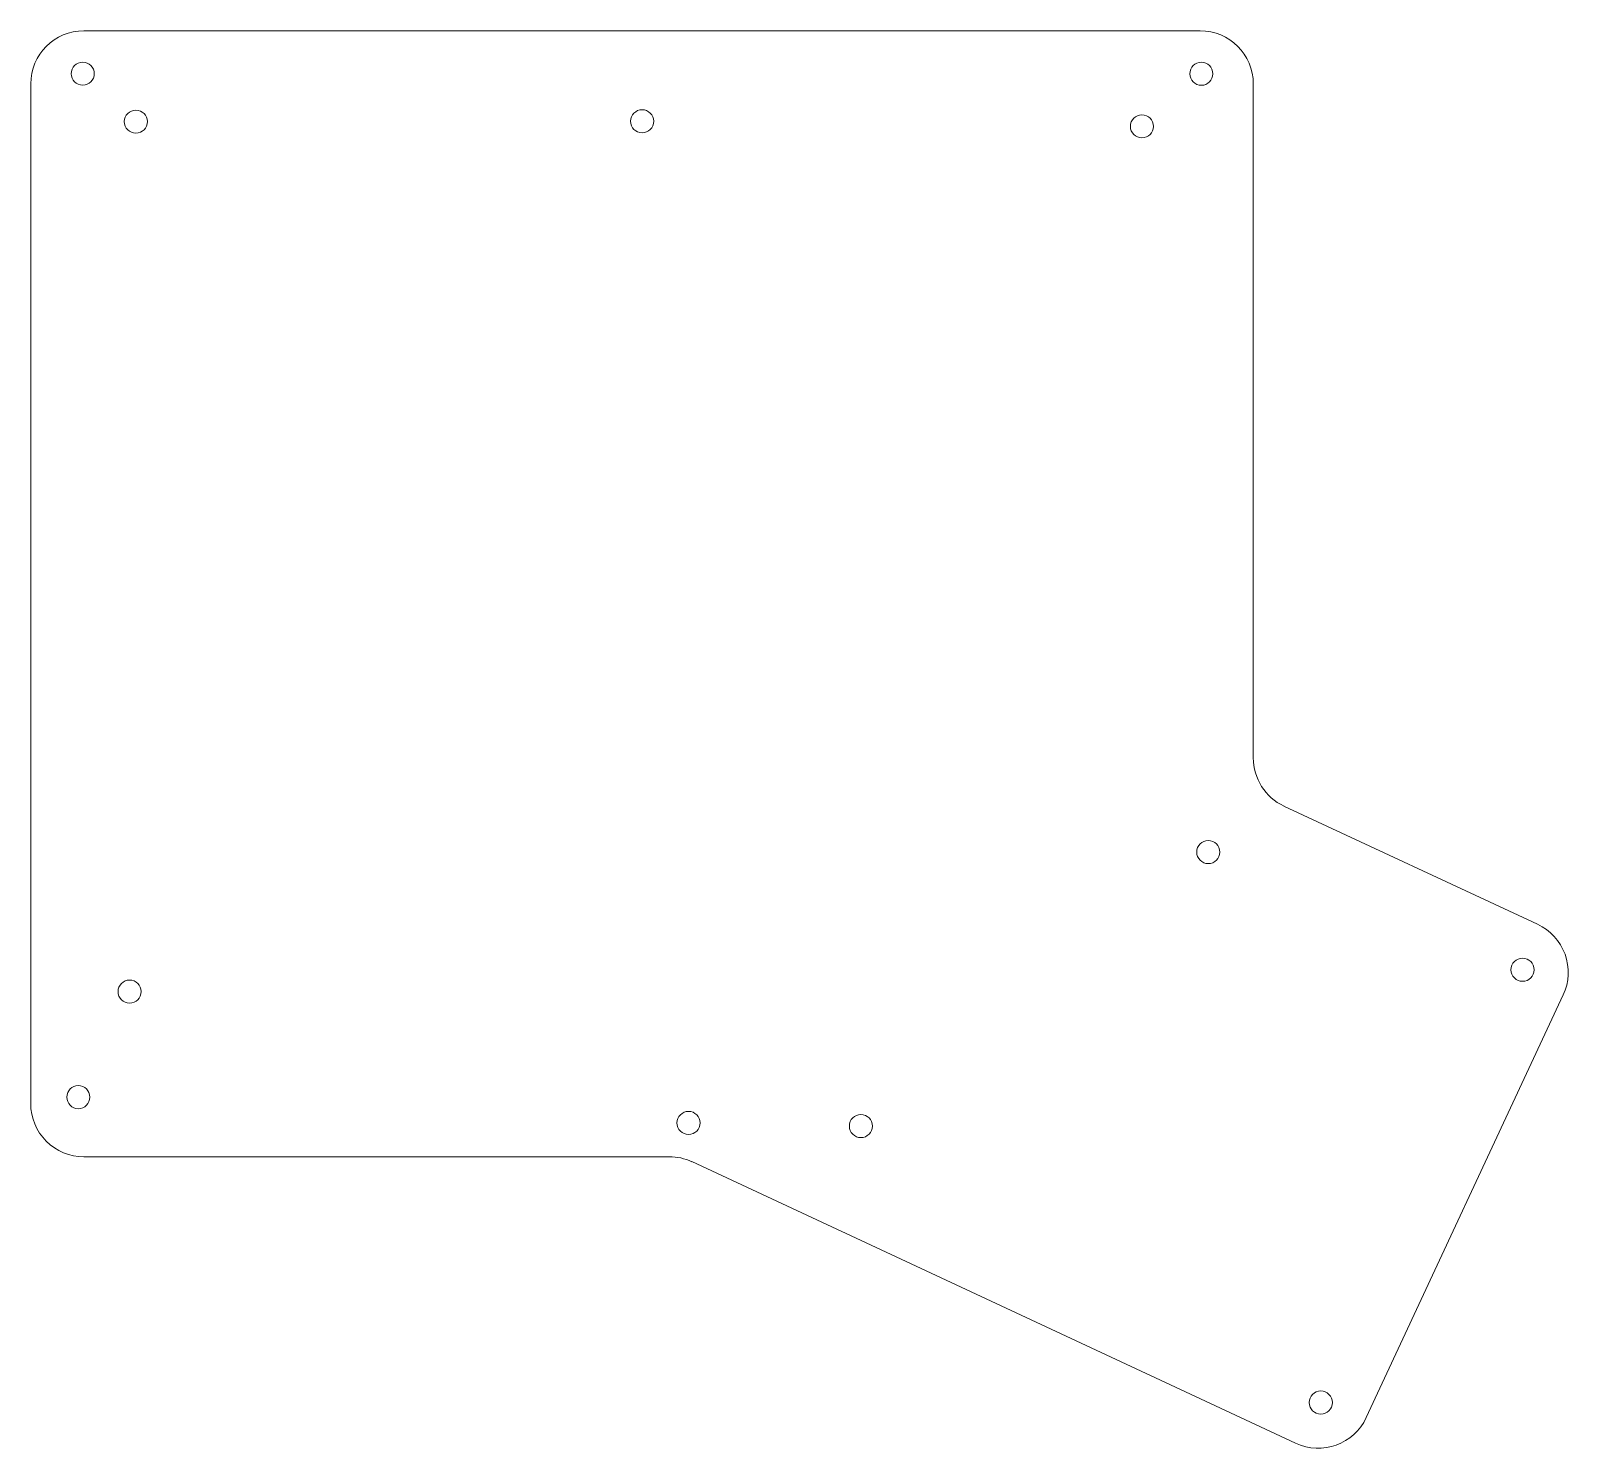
# Model space of a CAD drawing. Header units: millimetres. Extents: x 16 to 219, y 10 to 197.
import ezdxf

# ---------------------------------------------------------------- set-up
doc = ezdxf.new("R2010")
doc.units = ezdxf.units.MM
doc.header["$MEASUREMENT"] = 0
doc.layers.add('Orig switch cut', color=7, linetype='Continuous', lineweight=0, true_color=0xde3535)

msp = doc.modelspace()

# ---------------------------------------------------------------- linework, layer by layer
at = {"layer": 'Orig switch cut', "lineweight": 0}
for p, q in [((23.47, 196.84), (25.53, 196.84)), ((25.53, 196.84), (61.23, 196.84)), ((61.23, 196.84), (131.11, 196.84)), ((131.11, 196.84), (167.02, 196.84)), ((167.02, 196.84), (170.56, 196.84)), ((16.47, 189.84), (16.47, 55.51)), ((177.56, 189.84), (177.56, 101.05)), ((181.6, 94.71), (215.01, 79.13)), ((218.4, 69.83), (192.43, 14.15)), ((23.47, 48.51), (100.61, 48.51)), ((103.56, 47.86), (183.13, 10.76))]:
    msp.add_line(p, q, dxfattribs=at)
for centre in [(23.32, 191.19), (170.71, 191.18), (30.32, 184.87), (97.03, 184.92), (162.88, 184.25), (171.62, 88.65), (213.03, 73.14), (29.5, 70.26), (22.74, 56.36), (103.14, 52.96), (125.85, 52.55), (186.45, 16.13)]:
    msp.add_circle(centre, 1.52, dxfattribs=at)
for centre, start, end in [((23.47, 189.84), 90, 180), ((170.56, 189.84), 0, 90), ((184.56, 101.05), 180, 245.0019), ((212.05, 72.79), 335.0002, 65.0019), ((23.47, 55.51), 180, 270.0001), ((100.61, 41.51), 65.0046, 90.0001), ((186.09, 17.11), 245.0046, 335.0002)]:
    msp.add_arc(centre, 7, start, end, dxfattribs=at)

doc.saveas('drawing.dxf')
